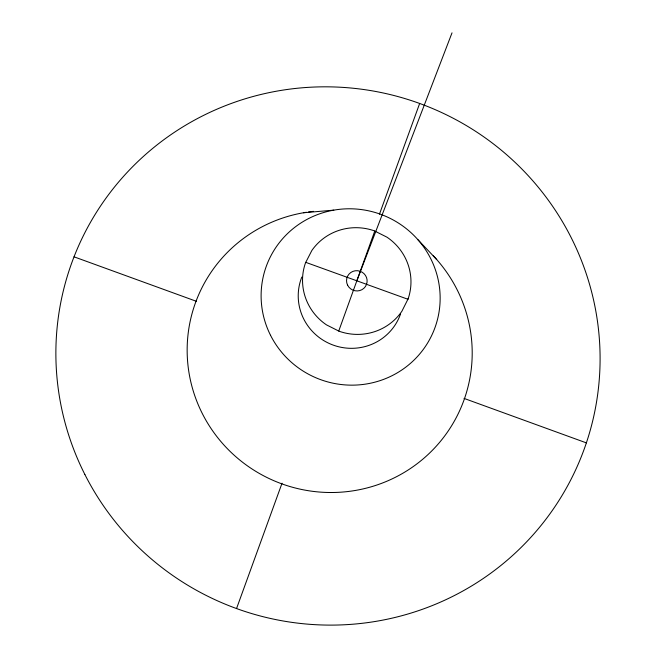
<?xml version="1.0" encoding="UTF-8"?>
<svg xmlns="http://www.w3.org/2000/svg" width="657" height="657" viewBox="0 0 657 657"><rect width="100%" height="100%" fill="white"/><g stroke="black" fill="none" stroke-linecap="round" stroke-linejoin="round"><path stroke-width="0.99" d="M338.741 331.038L374.761 231.05M379.467 214.182L419.659 103.461M236.545 608.554L282.034 483.207M356.833 280.802L452.016 32.85M303.444 212.761L333.789 210.141M407.907 299.255L305.76 262.348M464.023 398.397L586.373 442.884M74.027 256.821L196.509 301.349M417.885 239.665L436.708 259.54M433.283 255.795A142.799 140.68 21 0 1 405.295 471.783A142.799 140.68 21 0 1 196.361 400.08A142.799 140.68 21 0 1 306.449 212.268M308.462 211.973A142.799 140.68 21 0 1 313.545 211.357M400.614 313.759A52.708 51.648 21 0 1 332.836 344.966A52.708 51.648 21 0 1 301.818 277.065M408.137 298.804L401.903 311.229A54.375 53.201 21 0 1 339.201 331.276L326.463 324.862A54.375 53.201 21 0 1 305.53 262.8L311.878 250.448A54.375 53.201 21 0 1 374.301 230.821L386.924 237.152A54.375 53.201 21 0 1 408.137 298.804M84.86 474.469A272.622 268.631 21 0 0 555.387 505.989A272.622 268.631 21 0 0 343.701 87.438A272.622 268.631 21 0 0 84.86 474.469M270.536 335.292A89.754 87.956 21 0 0 425.309 346.592A89.754 87.956 21 0 0 356.053 209.025A89.754 87.956 21 0 0 270.536 335.292M347.586 285.146A10.331 10.11 21 0 0 365.391 286.575A10.331 10.11 21 0 0 357.523 270.709A10.331 10.11 21 0 0 347.586 285.146"/></g></svg>
